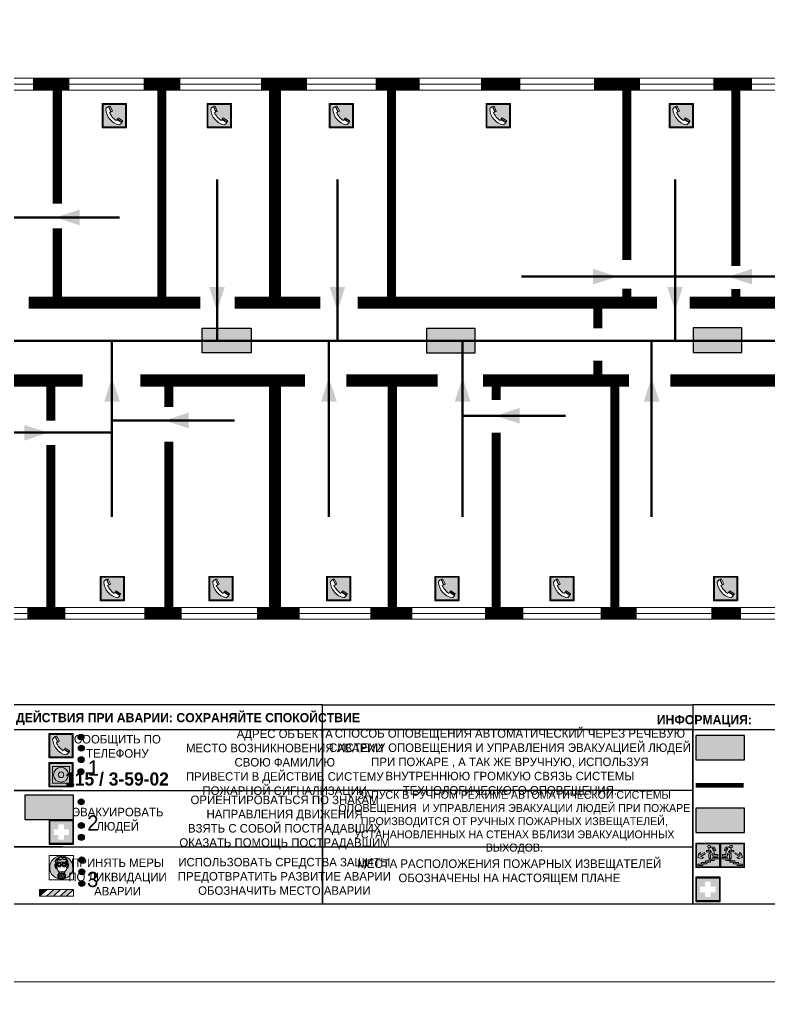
# Model space of a CAD drawing. Header units: millimetres. Extents: x 13114 to 67229, y 22859 to 38520.
# Drawn here: x 25802.7 to 26049, y 35153.2 to 35476.6 of the extents above; entities that cross this region are included whole.
import ezdxf

# ---------------------------------------------------------------- set-up
doc = ezdxf.new("R2010")
doc.units = ezdxf.units.MM
doc.layers.add('План_Штампы', color=7, linetype='Continuous')
doc.styles.add('обычный', font='arial.ttf')

# ---------------------------------------------------------------- blocks, each defined once
blk = doc.blocks.new('A$C38D26F80')
h = blk.add_hatch(color=5)
h.dxf.hatch_style = 1
h.paths.add_polyline_path([(-8.77, -4.48, 1), (-0.19, -4.48, 1)])
h.paths.add_polyline_path([(-6.75, -3.58), (-6.75, -3.31), (-6.62, -3.22), (-6.5, -3.22), (-6.42, -3.3), (-6.39, -3.28), (-6.59, -2.23), (-6.59, -2.01), (-6.38, -1.58), (-4.76, -0.4), (-4.13, -0.79, -0.362848), (-2.1, -2.1, -0.201049), (-2.17, -2.48, 0.085434), (-2.26, -3.13), (-1.9, -3.16), (-2.25, -4.7), (-2.4, -4.59), (-2.43, -4.34), (-2.36, -4.34), (-2.14, -3.34), (-2.47, -3.42), (-2.58, -1.95), (-2.77, -1.58), (-3.58, -1.52), (-3.92, -1.26), (-5.05, -1.73), (-4.87, -1.39), (-5.41, -1.6), (-5.41, -1.46), (-6.13, -1.87), (-6.18, -3.5), (-6.56, -3.47), (-6.37, -4.59), (-6.16, -4.43), (-6.16, -4.66), (-6.36, -4.79), (-6.37, -4.8), (-6.51, -4.76)], flags=16)
h.paths.add_polyline_path([(-6.51, -4.76), (-6.36, -4.79), (-6.37, -4.8)], flags=0)
h.paths.add_polyline_path([(-5.92, -2.34, 0.089508), (-2.67, -2.35), (-2.48, -3.88, -0.268602), (-3.4, -6.18, 0.262449), (-5.2, -6.18, -0.268602), (-6.11, -3.88)], flags=16)
edge = h.paths.add_edge_path(flags=16)
edge.add_ellipse((-5.19, -3.41), major_axis=(0, 0.842), ratio=0.848992, start_angle=0, end_angle=360)
edge = h.paths.add_edge_path(flags=0)
edge.add_ellipse((-5.19, -3.39), major_axis=(0, 0.665), ratio=0.853798, start_angle=0, end_angle=360)
edge = h.paths.add_edge_path(flags=0)
edge.add_ellipse((-5.19, -3.4), major_axis=(0, 0.528), ratio=0.864094, start_angle=0, end_angle=360)
edge = h.paths.add_edge_path(flags=16)
edge.add_ellipse((-3.47, -3.4), major_axis=(0, 0.842), ratio=0.848992, start_angle=0, end_angle=360)
h.paths.add_polyline_path([(-3.13, -6.45), (-3.13, -6.84, 0.383174), (-5.57, -6.85), (-5.57, -6.49, -0.369952)], flags=16)
edge = h.paths.add_edge_path(flags=0)
edge.add_ellipse((-3.47, -3.39), major_axis=(0, 0.665), ratio=0.853798, start_angle=0, end_angle=360)
edge = h.paths.add_edge_path(flags=0)
edge.add_ellipse((-3.47, -3.4), major_axis=(0, 0.528), ratio=0.864094, start_angle=0, end_angle=360)
edge = h.paths.add_edge_path(flags=16)
edge.add_ellipse((-4.34, -7.57), major_axis=(-1.48, 0), ratio=0.744955, start_angle=0, end_angle=360)
h.paths.add_polyline_path([(-5.01, -6.85, -1), (-5.15, -6.85, -1)], flags=0)
h.paths.add_polyline_path([(-5.33, -7.14, -1), (-5.47, -7.14, -1)], flags=0)
h.paths.add_polyline_path([(-4.61, -6.71, -1), (-4.74, -6.71, -1)], flags=16)
h.paths.add_polyline_path([(-5.43, -7.51, -1), (-5.57, -7.51, -1)], flags=0)
h.paths.add_polyline_path([(-4.26, -6.67, -1), (-4.4, -6.67, -1)], flags=16)
h.paths.add_polyline_path([(-4.74, -7.14, -1), (-4.88, -7.14, -1)], flags=0)
h.paths.add_polyline_path([(-4.93, -7.43, -1), (-5.07, -7.43, -1)], flags=0)
h.paths.add_polyline_path([(-4.41, -7.07, -1), (-4.54, -7.07, -1)], flags=0)
h.paths.add_polyline_path([(-5.33, -7.87, -1), (-5.46, -7.87, -1)], flags=0)
h.paths.add_polyline_path([(-3.8, -6.71, -1), (-3.94, -6.71, -1)], flags=16)
h.paths.add_polyline_path([(-4.85, -7.78, -1), (-4.98, -7.78, -1)], flags=0)
h.paths.add_polyline_path([(-3.96, -7.14, -1), (-4.1, -7.14, -1)], flags=0)
h.paths.add_polyline_path([(-4.33, -7.53, -1), (-4.47, -7.53, -1)], flags=0)
h.paths.add_polyline_path([(-5.09, -8.12, -1), (-5.23, -8.12, -1)], flags=0)
h.paths.add_polyline_path([(-3.5, -6.94, -1), (-3.64, -6.94, -1)], flags=0)
h.paths.add_polyline_path([(-4.54, -7.97, -1), (-4.68, -7.97, -1)], flags=0)
h.paths.add_polyline_path([(-3.66, -7.39, -1), (-3.8, -7.39, -1)], flags=0)
h.paths.add_polyline_path([(-4.73, -8.35, -1), (-4.86, -8.35, -1)], flags=0)
h.paths.add_polyline_path([(-4.09, -7.96, -1), (-4.23, -7.96, -1)], flags=0)
h.paths.add_polyline_path([(-3.77, -7.74, -1), (-3.91, -7.74, -1)], flags=0)
h.paths.add_polyline_path([(-3.22, -7.27, -1), (-3.35, -7.27, -1)], flags=0)
h.paths.add_polyline_path([(-4.34, -8.4, -1), (-4.47, -8.4, -1)], flags=0)
h.paths.add_polyline_path([(-3.16, -7.61, -1), (-3.3, -7.61, -1)], flags=0)
h.paths.add_polyline_path([(-3.9, -8.35, -1), (-4.04, -8.35, -1)], flags=0)
h.paths.add_polyline_path([(-3.32, -7.91, -1), (-3.46, -7.91, -1)], flags=0)
h.paths.add_polyline_path([(-3.55, -8.23, -1), (-3.69, -8.23, -1)], flags=0)
at = {"color": 5, "lineweight": 5}
for p, q in [((-4.48, 0), (-8.96, 0)), ((-8.96, 0), (-8.96, -4.48)), ((-4.48, 0), (0, 0)), ((0, 0), (0, -4.48)), ((-6.75, -3.31), (-6.62, -3.22)), ((-6.75, -3.58), (-6.75, -3.31)), ((-6.51, -4.76), (-6.75, -3.58)), ((-6.62, -3.22), (-6.5, -3.22)), ((-6.59, -2.01), (-6.38, -1.58)), ((-6.59, -2.23), (-6.59, -2.01)), ((-6.39, -3.28), (-6.59, -2.23)), ((-6.18, -3.5), (-6.56, -3.47)), ((-6.56, -3.47), (-6.37, -4.59)), ((-6.5, -3.22), (-6.42, -3.3)), ((-6.42, -3.3), (-6.39, -3.28)), ((-6.38, -1.58), (-4.76, -0.4)), ((-6.13, -1.87), (-6.18, -3.5)), ((-5.41, -1.46), (-6.13, -1.87)), ((-5.92, -2.34), (-6.11, -3.88)), ((-4.87, -1.39), (-5.41, -1.6)), ((-5.41, -1.6), (-5.41, -1.46)), ((-3.92, -1.26), (-5.05, -1.73)), ((-5.05, -1.73), (-4.87, -1.39)), ((-4.76, -0.4), (-4.13, -0.79)), ((-3.58, -1.52), (-3.92, -1.26)), ((-2.77, -1.58), (-3.58, -1.52)), ((-2.58, -1.95), (-2.77, -1.58)), ((-2.67, -2.34), (-2.48, -3.88)), ((-2.47, -3.42), (-2.58, -1.95)), ((-2.14, -3.34), (-2.47, -3.42)), ((-2.36, -4.34), (-2.14, -3.34)), ((-1.9, -3.16), (-2.26, -3.13)), ((-2.25, -4.7), (-1.9, -3.16)), ((-8.96, -8.96), (-8.96, -4.48)), ((-6.37, -4.8), (-6.51, -4.76)), ((-6.37, -4.59), (-6.16, -4.43)), ((-6.16, -4.66), (-6.37, -4.8)), ((-6.16, -4.43), (-6.16, -4.66)), ((-5.57, -6.49), (-5.57, -6.85)), ((-3.13, -6.45), (-3.13, -6.84)), ((-2.43, -4.34), (-2.4, -4.59)), ((-2.43, -4.34), (-2.36, -4.34)), ((-2.4, -4.59), (-2.25, -4.7)), ((0, -8.96), (0, -4.48)), ((-4.48, -8.96), (-8.96, -8.96)), ((-4.48, -8.96), (0, -8.96))]:
    blk.add_line(p, q, dxfattribs=at)
at = {"color": 5}
for p, q in [((-6.75, -3.31), (-6.62, -3.22)), ((-6.75, -3.58), (-6.75, -3.31)), ((-6.51, -4.76), (-6.75, -3.58)), ((-6.62, -3.22), (-6.5, -3.22)), ((-6.59, -2.01), (-6.38, -1.58)), ((-6.59, -2.23), (-6.59, -2.01)), ((-6.39, -3.28), (-6.59, -2.23)), ((-6.18, -3.5), (-6.56, -3.47)), ((-6.56, -3.47), (-6.37, -4.59)), ((-6.5, -3.22), (-6.42, -3.3)), ((-6.42, -3.3), (-6.39, -3.28)), ((-6.38, -1.58), (-4.76, -0.4)), ((-6.13, -1.87), (-6.18, -3.5)), ((-5.41, -1.46), (-6.13, -1.87)), ((-4.87, -1.39), (-5.41, -1.6)), ((-5.41, -1.6), (-5.41, -1.46)), ((-3.92, -1.26), (-5.05, -1.73)), ((-5.05, -1.73), (-4.87, -1.39)), ((-4.76, -0.4), (-4.13, -0.79)), ((-3.58, -1.52), (-3.92, -1.26)), ((-2.77, -1.58), (-3.58, -1.52)), ((-2.58, -1.95), (-2.77, -1.58)), ((-2.47, -3.42), (-2.58, -1.95)), ((-2.14, -3.34), (-2.47, -3.42)), ((-2.36, -4.34), (-2.14, -3.34)), ((-2.26, -3.13), (-1.9, -3.16)), ((-1.9, -3.16), (-2.25, -4.7)), ((-6.37, -4.8), (-6.51, -4.76)), ((-6.36, -4.79), (-6.51, -4.76)), ((-6.37, -4.59), (-6.16, -4.43)), ((-6.16, -4.66), (-6.37, -4.8)), ((-6.16, -4.66), (-6.36, -4.79)), ((-6.16, -4.43), (-6.16, -4.66)), ((-2.4, -4.59), (-2.43, -4.34)), ((-2.43, -4.34), (-2.36, -4.34)), ((-2.25, -4.7), (-2.4, -4.59))]:
    blk.add_line(p, q, dxfattribs=at)
at = {"color": 5, "lineweight": 5}
for centre, radius in [((-4.48, -4.48), 4.29), ((-5.4, -7.14), 0.0678), ((-5.08, -6.85), 0.0678), ((-4.81, -7.14), 0.0678), ((-4.67, -6.71), 0.0678), ((-4.47, -7.07), 0.0678), ((-4.33, -6.67), 0.0678), ((-4.03, -7.14), 0.0678), ((-3.87, -6.71), 0.0678), ((-3.57, -6.94), 0.0678), ((-3.28, -7.27), 0.0678), ((-5.5, -7.51), 0.0678), ((-5.4, -7.87), 0.0678), ((-5.16, -8.12), 0.0678), ((-5, -7.43), 0.0678), ((-4.91, -7.78), 0.0678), ((-4.79, -8.35), 0.0678), ((-4.61, -7.97), 0.0678), ((-4.4, -7.53), 0.0678), ((-4.4, -8.4), 0.0678), ((-4.16, -7.96), 0.0678), ((-3.97, -8.35), 0.0678), ((-3.84, -7.74), 0.0678), ((-3.73, -7.39), 0.0678), ((-3.62, -8.23), 0.0678), ((-3.39, -7.91), 0.0678), ((-3.23, -7.61), 0.0678)]:
    blk.add_circle(centre, radius, dxfattribs=at)
for centre, radius, start, end in [((-4.28, 6.66), 9.15, 259.6987, 280.1569), ((-0.47, -3.05), 1.79, 161.5846, 182.4584), ((-2.6, -2.2), 0.513, 326.4781, 11.7739), ((-3.66, -4.24), 2.47, 171.573, 231.7124), ((-4.33, -7.88), 1.87, 50.358, 131.5662), ((-4.34, -8.2), 1.82, 48.4943, 132.3565), ((-4.3, -7.78), 1.83, 60.5889, 119.4111), ((-4.93, -4.24), 2.47, 308.2876, 8.427)]:
    blk.add_arc(centre, radius, start, end, dxfattribs=at)
at = {"color": 5}
for centre, radius, start, end in [((-3.89, -2.66), 1.88, 17.387, 97.1599), ((-0.35, -3.07), 1.91, 162.2553, 181.7878), ((-2.6, -2.2), 0.511, 326.3906, 11.8614)]:
    blk.add_arc(centre, radius, start, end, dxfattribs=at)
at = {"color": 5, "lineweight": 5}
for centre, major_axis, ratio in [((-5.19, -3.41), (0, 0.842), 0.848992), ((-5.19, -3.39), (0, 0.665), 0.853798), ((-5.19, -3.4), (0, 0.528), 0.864094), ((-3.47, -3.4), (0, 0.842), 0.848992), ((-3.47, -3.39), (0, 0.665), 0.853798), ((-3.47, -3.4), (0, 0.528), 0.864094), ((-4.34, -7.57), (-1.48, 0), 0.744955)]:
    blk.add_ellipse(centre, major_axis=major_axis, ratio=ratio, dxfattribs=at)
blk = doc.blocks.new('A$C47DD6509')
at = {"lineweight": 5}
for points in [[(-8.69, 0), (-11.19, 0), (-11.19, -2.22)], [(-4.22, 0), (-6.45, 0), (-8.91, -2.22), (-6.61, -2.22)], [(0, 0), (-2.09, 0), (-4.36, -2.22), (-2.29, -2.22)]]:
    blk.add_hatch(color=242, dxfattribs=at).paths.add_polyline_path(points)
at = {"color": 242, "lineweight": 5}
for p, q in [((-11.19, -2.22), (-8.69, 0)), ((-11.19, -2.22), (-11.19, 0)), ((-11.19, 0), (-8.69, 0)), ((-11.19, 0), (0, 0)), ((-8.91, -2.22), (-6.45, 0)), ((-6.61, -2.22), (-4.22, 0)), ((-4.36, -2.22), (-2.09, 0)), ((-2.29, -2.22), (0, 0)), ((0, 0), (0, -2.22)), ((0, -2.22), (-11.19, -2.22))]:
    blk.add_line(p, q, dxfattribs=at)
blk = doc.blocks.new('A$C32E8229D')
at = {"true_color": 0xffffff}
blk.add_hatch(color=7, dxfattribs=at).paths.add_polyline_path([(0, 0), (0, -8), (16, -8), (16, 0)])
h = blk.add_hatch(color=126)
h.paths.add_polyline_path([(0.2, -0.2), (15.8, -0.2), (15.8, -7.8), (0.2, -7.8)])
h.paths.add_polyline_path([(13.49, -2.05), (12.08, -2.05), (11.37, -2.63, 0.162397), (11.29, -2.84), (11.29, -3.63), (10.35, -3.63), (10.35, -4.05), (11.68, -4.05), (11.68, -3.48), (12.26, -4.28), (11.29, -5.1), (11.29, -6.78), (11.85, -6.78), (11.85, -5.44), (12.8, -4.64), (12.8, -5.94), (14.46, -5.94), (14.46, -5.39), (13.45, -5.39), (13.45, -3.97), (12.46, -2.59), (13.15, -2.59), (13.69, -3.34), (14.18, -3)], flags=16)
h.paths.add_polyline_path([(10.74, -1.82, 1), (11.8, -1.82, 1)], flags=16)
h.paths.add_polyline_path([(9.39, -3.59), (5.99, -3.59), (6.56, -3.03), (5.91, -3.03), (5.1, -3.83), (5.91, -4.64), (6.56, -4.64), (5.99, -4.09), (9.39, -4.09)], flags=16)
h.paths.add_polyline_path([(4.29, -1.08), (1.72, -1.08), (1.72, -6.6), (4.29, -6.6)], flags=16)
at = {"color": 126}
blk.add_lwpolyline([(16, -8), (0, -8), (0, 0), (16, 0)], close=True, dxfattribs=at)
blk = doc.blocks.new('A$C18900ED3')
h = blk.add_hatch(color=126)
h.paths.add_polyline_path([(-0.18, -0.18), (-7.02, -0.18), (-7.02, -7.02), (-0.18, -7.02)])
h.paths.add_polyline_path([(-5.89, -4.46), (-5.89, -2.77), (-4.46, -2.77), (-4.46, -1.31), (-2.77, -1.31), (-2.77, -2.77), (-1.33, -2.77), (-1.33, -4.46), (-2.77, -4.46), (-2.77, -5.89), (-4.46, -5.89), (-4.46, -4.46)], flags=16)
at = {"color": 126}
for p, q in [((-7.2, 0), (-7.2, -7.2)), ((0, 0), (-7.2, 0)), ((0, -7.2), (0, 0)), ((-7.02, -7.02), (-7.02, -0.18)), ((-7.02, -0.18), (-0.18, -0.18)), ((-0.18, -0.18), (-0.18, -7.02)), ((-7.2, -7.2), (0, -7.2)), ((-0.18, -7.02), (-7.02, -7.02))]:
    blk.add_line(p, q, dxfattribs=at)
blk = doc.blocks.new('A$C456E1F9C')
at = {"lineweight": 5}
h = blk.add_hatch(color=242, dxfattribs=at)
h.paths.add_polyline_path([(0.51, -1.47), (0.51, -13.26), (12.29, -13.26), (12.29, -1.47)])
h.paths.add_polyline_path([(5.42, -4.95, -0.254479), (4.78, -5.4), (3.52, -2.53, -0.209735), (4.23, -2.4)], flags=16)
h.paths.add_polyline_path([(8.53, -8.6), (10.87, -10.17), (10.54, -10.76), (8.03, -9.13, -0.192251)], flags=16)
h.paths.add_polyline_path([(4.61, -5.49, 0.005518), (3.87, -5.72, 0.128647), (7.49, -10.01, 0.00809), (7.83, -9.33), (10.47, -10.97, -0.16736), (8.99, -12.25, -0.327862), (1.95, -3.95, -0.166952), (3.36, -2.62)], flags=16)
at = {"color": 242, "lineweight": 5}
for p, q in [((0, -13.77), (0, -0.97)), ((12.8, -0.97), (0, -0.97)), ((4.61, -5.49), (3.36, -2.62)), ((3.52, -2.53), (4.78, -5.4)), ((4.23, -2.4), (5.42, -4.95)), ((12.8, -13.77), (12.8, -0.97)), ((7.83, -9.33), (10.47, -10.97)), ((8.03, -9.13), (10.54, -10.76)), ((10.81, -10.12), (8.53, -8.6)), ((10.54, -10.76), (10.8, -10.3)), ((10.8, -10.3), (10.81, -10.12)), ((0, -13.77), (12.8, -13.77))]:
    blk.add_line(p, q, dxfattribs=at)
blk.add_lwpolyline([(0.51, -1.47), (12.29, -1.47), (12.29, -13.26), (0.51, -13.26)], close=True, dxfattribs=at)
for centre, radius, start, end in [((4.59, -5.34), 2.99, 114.2845, 152.1974), ((11.12, -3.31), 9.19, 183.9915, 256.6009), ((4.02, -3.27), 0.891, 76.3284, 123.7092), ((4.68, -4.59), 0.824, 276.9621, 334.0723), ((14.98, -39.1), 35.17, 107.1487, 108.4135), ((13.86, -0.94), 11.08, 205.5536, 234.8762), ((-13.31, 0.8), 23.44, 332.5487, 334.4027), ((8.94, -9.5), 0.989, 114.4092, 157.9388), ((7.87, -9.46), 3, 291.9291, 329.9329)]:
    blk.add_arc(centre, radius, start, end, dxfattribs=at)
blk = doc.blocks.new('A$C54414219')
at = {"true_color": 0xffffff}
h = blk.add_hatch(color=7, dxfattribs=at)
h.paths.add_polyline_path([(2.39, -9.45), (2.39, -18.3), (11.23, -18.3), (11.23, -9.45)], flags=0)
h.paths.add_polyline_path([(10.71, -13.87, -1), (2.92, -13.87, -1)], flags=0)
h.paths.add_polyline_path([(8.3, -13.87, -1), (5.33, -13.87, -1)], flags=0)
h.paths.add_polyline_path([(0.41, -7.47), (0.41, -20.27), (13.21, -20.27), (13.21, -7.47)])
h.paths.add_polyline_path([(0.92, -19.77), (12.71, -19.77), (12.71, -7.98), (0.92, -7.98)], flags=16)
h.paths.add_polyline_path([(11.23, -9.45), (11.23, -18.3), (2.39, -18.3), (2.39, -9.45)], flags=0)
at = {"lineweight": 5}
h = blk.add_hatch(color=242, dxfattribs=at)
h.paths.add_polyline_path([(12.71, -7.98), (0.92, -7.98), (0.92, -19.77), (12.71, -19.77)])
h.paths.add_polyline_path([(11.23, -18.3), (2.39, -18.3), (2.39, -9.45), (11.23, -9.45)], flags=16)
h.paths.add_polyline_path([(10.71, -13.87, -1), (2.92, -13.87, -1)], flags=0)
h.paths.add_polyline_path([(8.3, -13.87, -1), (5.33, -13.87, -1)], flags=0)
at = {"true_color": 0xffffff}
h = blk.add_hatch(color=7, dxfattribs=at)
h.paths.add_polyline_path([(2.39, -9.45), (2.39, -18.3), (11.23, -18.3), (11.23, -9.45)])
h.paths.add_polyline_path([(10.71, -13.87, -1), (2.92, -13.87, -1)], flags=16)
h.paths.add_polyline_path([(8.3, -13.87, -1), (5.33, -13.87, -1)], flags=0)
at = {"lineweight": 5}
h = blk.add_hatch(color=242, dxfattribs=at)
h.paths.add_polyline_path([(2.92, -13.87, 1), (10.71, -13.87, 1)])
h.paths.add_polyline_path([(8.3, -13.87, -1), (5.33, -13.87, -1)], flags=16)
at = {"color": 242, "lineweight": 5}
for p, q in [((0.41, -20.27), (0.41, -7.47)), ((0.41, -7.47), (13.21, -7.47)), ((0.41, -7.47), (13.21, -7.47)), ((13.21, -20.27), (13.21, -7.47)), ((0.41, -20.27), (13.21, -20.27))]:
    blk.add_line(p, q, dxfattribs=at)
for points in [[(0.92, -7.98), (12.71, -7.98), (12.71, -19.77), (0.92, -19.77)], [(2.39, -9.45), (11.23, -9.45), (11.23, -18.3), (2.39, -18.3)]]:
    blk.add_lwpolyline(points, close=True, dxfattribs=at)
for radius in [3.89, 1.49]:
    blk.add_circle((6.81, -13.87), radius, dxfattribs=at)
blk = doc.blocks.new('A$C7B4425F7')
at = {"true_color": 0xffffff}
blk.add_hatch(color=7, dxfattribs=at).paths.add_polyline_path([(0, 0), (-16, 0), (-16, -8), (0, -8)])
h = blk.add_hatch(color=126)
h.paths.add_polyline_path([(-0.2, -0.2), (-15.8, -0.2), (-15.8, -7.8), (-0.2, -7.8)])
h.paths.add_polyline_path([(-11.76, -2.03), (-11.76, -3.66), (-11.17, -3.66, -0.568275), (-11.17, -6.18), (-12.58, -6.18), (-12.58, -2.03)], flags=16)
h.paths.add_polyline_path([(-13.33, -4.12, -0.495768), (-13.59, -6.18), (-15.03, -6.18), (-15.03, -2.03), (-13.59, -2.03, -0.487973)], flags=16)
h.paths.add_polyline_path([(-10.25, -2.03), (-9.48, -2.03), (-9.48, -6.18), (-10.25, -6.18)], flags=16)
h.paths.add_polyline_path([(-13.84, -3.69), (-14.24, -3.69), (-14.24, -3.03), (-13.9, -3.03, -0.692621)], flags=0)
h.paths.add_polyline_path([(-9.15, -2.03), (-8.4, -2.03), (-8.04, -3.07), (-7.68, -2.03), (-6.93, -2.03), (-7.64, -4.1), (-6.93, -6.18), (-7.68, -6.18), (-8.04, -5.14), (-8.4, -6.18), (-9.15, -6.18), (-8.44, -4.1)], flags=16)
h.paths.add_polyline_path([(-11.76, -4.46), (-11.42, -4.46, -0.692621), (-11.36, -5.12), (-11.76, -5.12)], flags=0)
h.paths.add_polyline_path([(-13.9, -5.2), (-14.24, -5.2), (-14.24, -4.55), (-13.84, -4.55, -0.708038)], flags=0)
edge = h.paths.add_edge_path(flags=16)
edge.add_ellipse((-5.51, -4.08), major_axis=(0, 2.05), ratio=0.586184, start_angle=0, end_angle=360)
edge = h.paths.add_edge_path(flags=0)
edge.add_ellipse((-5.51, -4.08), major_axis=(0, 1.14), ratio=0.454828, start_angle=0, end_angle=360)
h.paths.add_polyline_path([(-4.13, -4.96, 0.377264), (-3.48, -4.52, 0.0555), (-3.16, -2.03), (-1.66, -2.03), (-1.66, -4.96), (-0.96, -4.96), (-0.96, -7.01), (-1.75, -7.01), (-1.75, -6.18), (-3.3, -6.18), (-3.3, -7.02), (-4.13, -7.02)], flags=16)
h.paths.add_polyline_path([(-2.73, -2.91), (-2.28, -2.91), (-2.28, -4.96), (-3.05, -4.96, 0.079136)], flags=0)
at = {"color": 126}
blk.add_lwpolyline([(-16, -8), (0, -8), (0, 0), (-16, 0)], close=True, dxfattribs=at)
blk = doc.blocks.new('вниз 3')
at = {"lineweight": 0, "true_color": 0xffffff}
h = blk.add_hatch(color=7, dxfattribs=at)
h.dxf.hatch_style = 1
h.paths.add_polyline_path([(40997.5, -4475.69), (40997.25, -4475.28), (40995.76, -4476.15), (40995.97, -4475.23), (40995.39, -4475.56), (40995.05, -4476.83), (40996.33, -4477.17), (40996.91, -4476.83), (40996, -4476.55)], flags=0)
h.paths.add_polyline_path([(40999.81, -4473.95), (41000.22, -4473.95), (41000.64, -4474.67), (41001.03, -4474.43), (41000.46, -4473.49), (41000.42, -4473.49), (40999.43, -4473.49), (40998.68, -4473.92), (40998.68, -4474.57), (40997.88, -4474.57), (40997.88, -4475), (40999.14, -4475), (40999.14, -4474.43), (40999.14, -4474.38), (40999.59, -4475.15), (40998.72, -4475.67), (40998.72, -4477.06), (40999.24, -4477.06), (40999.24, -4475.96), (40999.95, -4475.56), (40999.95, -4476.43), (41001.61, -4476.43), (41001.61, -4475.88), (41000.47, -4475.88), (41000.47, -4475.12)], flags=0)
h.paths.add_polyline_path([(40999.2, -4473.24, 1), (40998.35, -4473.24, 1)], flags=0)
h.paths.add_polyline_path([(41000.46, -4477.26), (41001.69, -4477.26), (41001.69, -4476.84), (41000.03, -4476.84), (41000.03, -4477.39), (40998.78, -4477.39), (40998.78, -4477.95), (40997.53, -4477.95), (40997.53, -4478.5), (40996.29, -4478.5), (40996.29, -4479.06), (40995.05, -4479.06), (40995.05, -4479.48), (40995.29, -4479.48), (40996.72, -4479.48), (40996.72, -4478.92), (40997.97, -4478.92), (40997.97, -4478.36), (40999.2, -4478.36), (40999.2, -4477.81), (41000.46, -4477.81)], flags=0)
h.paths.add_polyline_path([(41002.37, -4472.17), (40994.37, -4472.17), (40994.37, -4480.17), (41002.37, -4480.17)])
h.paths.add_polyline_path([(41002.16, -4479.96), (40994.57, -4479.96), (40994.57, -4472.37), (41002.16, -4472.37)], flags=16)
h.paths.add_polyline_path([(41001.61, -4475.88), (41001.61, -4476.43), (40999.95, -4476.43), (40999.95, -4475.56), (40999.24, -4475.96), (40999.24, -4477.06), (40998.72, -4477.06), (40998.72, -4475.67), (40999.59, -4475.15), (40999.14, -4474.38), (40999.14, -4474.43), (40999.14, -4475), (40997.88, -4475), (40997.88, -4474.57), (40998.68, -4474.57), (40998.68, -4473.92), (40999.43, -4473.49), (41000.42, -4473.49), (41000.46, -4473.49), (41001.03, -4474.43), (41000.64, -4474.67), (41000.22, -4473.95), (40999.81, -4473.95), (41000.47, -4475.12), (41000.47, -4475.88)], flags=0)
h.paths.add_polyline_path([(41001.69, -4476.84), (41001.69, -4477.26), (41000.46, -4477.26), (41000.46, -4477.81), (40999.2, -4477.81), (40999.2, -4478.36), (40997.97, -4478.36), (40997.97, -4478.92), (40996.72, -4478.92), (40996.72, -4479.48), (40995.05, -4479.48), (40995.05, -4479.06), (40996.29, -4479.06), (40996.29, -4478.5), (40997.53, -4478.5), (40997.53, -4477.95), (40998.78, -4477.95), (40998.78, -4477.39), (41000.03, -4477.39), (41000.03, -4476.84)], flags=0)
h.paths.add_polyline_path([(40998.35, -4473.24, -1), (40999.2, -4473.24, -1)], flags=0)
h.paths.add_polyline_path([(40997.5, -4475.69), (40996, -4476.55), (40996.91, -4476.83), (40996.33, -4477.17), (40995.05, -4476.83), (40995.39, -4475.56), (40995.97, -4475.23), (40995.76, -4476.15), (40997.25, -4475.28)], flags=0)
at = {"lineweight": 0}
h = blk.add_hatch(color=126, dxfattribs=at)
h.dxf.hatch_style = 1
h.paths.add_polyline_path([(41002.16, -4472.37), (40994.57, -4472.37), (40994.57, -4479.96), (41002.16, -4479.96)])
h.paths.add_polyline_path([(40995.97, -4475.23), (40995.76, -4476.15), (40997.25, -4475.28), (40997.5, -4475.69), (40996, -4476.55), (40996.91, -4476.83), (40996.33, -4477.17), (40995.05, -4476.83), (40995.39, -4475.56)], flags=16)
h.paths.add_polyline_path([(40997.88, -4474.57), (40998.68, -4474.57), (40998.68, -4473.92), (40999.43, -4473.49), (41000.42, -4473.49), (41000.46, -4473.49), (41001.03, -4474.43), (41000.64, -4474.67), (41000.22, -4473.95), (40999.81, -4473.95), (41000.47, -4475.12), (41000.47, -4475.88), (41001.61, -4475.88), (41001.61, -4476.43), (40999.95, -4476.43), (40999.95, -4475.56), (40999.24, -4475.96), (40999.24, -4477.06), (40998.72, -4477.06), (40998.72, -4475.67), (40999.59, -4475.15), (40999.14, -4474.38), (40999.14, -4474.43), (40999.14, -4475), (40997.88, -4475)], flags=16)
h.paths.add_polyline_path([(40998.35, -4473.24, -1), (40999.2, -4473.24, -1)], flags=16)
h.paths.add_polyline_path([(40997.53, -4477.95), (40998.78, -4477.95), (40998.78, -4477.39), (41000.03, -4477.39), (41000.03, -4476.84), (41001.69, -4476.84), (41001.69, -4477.26), (41000.46, -4477.26), (41000.46, -4477.81), (40999.2, -4477.81), (40999.2, -4478.36), (40997.97, -4478.36), (40997.97, -4478.92), (40996.72, -4478.92), (40996.72, -4479.48), (40995.05, -4479.48), (40995.05, -4479.06), (40996.29, -4479.06), (40996.29, -4478.5), (40997.53, -4478.5)], flags=16)
at = {"lineweight": 0, "true_color": 0xffffff}
h = blk.add_hatch(color=7, dxfattribs=at)
h.dxf.hatch_style = 1
h.paths.add_polyline_path([(40999.2, -4473.24, 1), (40998.35, -4473.24, 1)])
h.paths.add_polyline_path([(40999.81, -4473.95), (41000.22, -4473.95), (41000.64, -4474.67), (41001.03, -4474.43), (41000.46, -4473.49), (41000.42, -4473.49), (40999.43, -4473.49), (40998.68, -4473.92), (40998.68, -4474.57), (40997.88, -4474.57), (40997.88, -4475), (40999.14, -4475), (40999.14, -4474.43), (40999.14, -4474.38), (40999.59, -4475.15), (40998.72, -4475.67), (40998.72, -4477.06), (40999.24, -4477.06), (40999.24, -4475.96), (40999.95, -4475.56), (40999.95, -4476.43), (41001.61, -4476.43), (41001.61, -4475.88), (41000.47, -4475.88), (41000.47, -4475.12)])
h.paths.add_polyline_path([(40999.2, -4477.81), (41000.46, -4477.81), (41000.46, -4477.26), (41001.69, -4477.26), (41001.69, -4476.84), (41000.03, -4476.84), (41000.03, -4477.39), (40998.78, -4477.39), (40998.78, -4477.95), (40997.53, -4477.95), (40997.53, -4478.5), (40996.29, -4478.5), (40996.29, -4479.06), (40995.05, -4479.06), (40995.05, -4479.48), (40995.29, -4479.48), (40996.72, -4479.48), (40996.72, -4478.92), (40997.97, -4478.92), (40997.97, -4478.36), (40999.2, -4478.36)])
h.paths.add_polyline_path([(40997.5, -4475.69), (40997.25, -4475.28), (40995.76, -4476.15), (40995.97, -4475.23), (40995.39, -4475.56), (40995.05, -4476.83), (40996.33, -4477.17), (40996.91, -4476.83), (40996, -4476.55)])
at = {"color": 126, "lineweight": 0}
for points in [[(40994.37, -4472.17), (41002.37, -4472.17), (41002.37, -4480.17), (40994.37, -4480.17)], [(40994.57, -4472.37), (41002.16, -4472.37), (41002.16, -4479.96), (40994.57, -4479.96)]]:
    blk.add_lwpolyline(points, close=True, dxfattribs=at)
for points in [[(40995.05, -4476.83), (40995.39, -4475.56), (40995.97, -4475.23), (40995.76, -4476.15), (40997.25, -4475.28), (40997.5, -4475.69), (40996, -4476.55), (40996.91, -4476.83), (40996.33, -4477.17), (40995.05, -4476.83)], [(40999.14, -4474.43), (40999.14, -4475), (40997.88, -4475), (40997.88, -4474.57), (40998.68, -4474.57), (40998.68, -4473.92), (40999.43, -4473.49), (41000.42, -4473.49), (41000.46, -4473.49), (41001.03, -4474.43), (41000.64, -4474.67), (41000.22, -4473.95), (40999.81, -4473.95), (41000.47, -4475.12), (41000.47, -4475.88), (41001.61, -4475.88), (41001.61, -4476.43), (40999.95, -4476.43), (40999.95, -4475.56), (40999.24, -4475.96), (40999.24, -4477.06), (40998.72, -4477.06), (40998.72, -4475.67), (40999.59, -4475.15), (40999.14, -4474.38), (40999.14, -4474.43)], [(40995.29, -4479.48), (40995.05, -4479.48), (40995.05, -4479.06), (40996.29, -4479.06), (40996.29, -4478.5), (40997.53, -4478.5), (40997.53, -4477.95), (40998.78, -4477.95), (40998.78, -4477.39), (41000.03, -4477.39), (41000.03, -4476.84), (41001.69, -4476.84), (41001.69, -4477.26), (41000.46, -4477.26), (41000.46, -4477.81), (40999.2, -4477.81), (40999.2, -4478.36), (40997.97, -4478.36), (40997.97, -4478.92), (40996.72, -4478.92), (40996.72, -4479.48), (40995.05, -4479.48)]]:
    blk.add_lwpolyline(points, dxfattribs=at)
blk.add_circle((40998.77, -4473.24), 0.426, dxfattribs=at)
blk = doc.blocks.new('вниз')
at = {"lineweight": 0, "true_color": 0xffffff}
h = blk.add_hatch(color=7, dxfattribs=at)
h.dxf.hatch_style = 1
h.paths.add_polyline_path([(40994.51, -4472.22), (40986.51, -4472.22), (40986.51, -4480.22), (40994.51, -4480.22)])
h.paths.add_polyline_path([(40994.31, -4472.42), (40994.31, -4480.01), (40986.71, -4480.01), (40986.71, -4472.42)], flags=16)
h.paths.add_polyline_path([(40988.43, -4473.53), (40989.43, -4473.53), (40990.19, -4473.96), (40990.19, -4474.6), (40991, -4474.6), (40991, -4475.06), (40989.73, -4475.06), (40989.73, -4474.46), (40989.3, -4475.18), (40990.17, -4475.7), (40990.17, -4477.11), (40989.63, -4477.11), (40989.63, -4476.01), (40988.94, -4475.59), (40988.94, -4476.46), (40988.94, -4476.46), (40987.47, -4476.46), (40987.26, -4476.46), (40987.26, -4475.92), (40988.4, -4475.92), (40988.4, -4475.2), (40989.1, -4473.99), (40988.66, -4473.99), (40988.24, -4474.7), (40987.86, -4474.47), (40988.41, -4473.56)], flags=0)
h.paths.add_polyline_path([(40990.55, -4473.29, -1), (40989.69, -4473.29, -1)], flags=0)
h.paths.add_polyline_path([(40988.85, -4476.89), (40988.85, -4477.43), (40990.1, -4477.43), (40990.1, -4477.99), (40991.34, -4477.99), (40991.34, -4478.54), (40992.59, -4478.54), (40992.59, -4479.09), (40993.83, -4479.09), (40993.83, -4479.52), (40992.17, -4479.52), (40992.17, -4478.97), (40990.91, -4478.97), (40990.91, -4478.41), (40989.68, -4478.41), (40989.68, -4477.86), (40988.43, -4477.86), (40988.43, -4477.31), (40987.6, -4477.31), (40987.18, -4477.31), (40987.18, -4476.89)], flags=0)
h.paths.add_polyline_path([(40991.61, -4475.33), (40993.12, -4476.2), (40992.9, -4475.27), (40993.48, -4475.6), (40993.83, -4476.88), (40992.56, -4477.22), (40991.97, -4476.88), (40992.9, -4476.61), (40991.38, -4475.74), (40991.58, -4475.39)], flags=0)
h.paths.add_polyline_path([(40990.19, -4473.96), (40989.43, -4473.53), (40988.43, -4473.53), (40988.41, -4473.56), (40987.86, -4474.47), (40988.24, -4474.7), (40988.66, -4473.99), (40989.1, -4473.99), (40988.4, -4475.2), (40988.4, -4475.92), (40987.26, -4475.92), (40987.26, -4476.46), (40987.47, -4476.46), (40988.94, -4476.46), (40988.94, -4476.27), (40988.94, -4475.59), (40989.63, -4476.01), (40989.63, -4477.11), (40990.17, -4477.11), (40990.17, -4475.7), (40989.3, -4475.18), (40989.73, -4474.46), (40989.73, -4475.06), (40991, -4475.06), (40991, -4474.6), (40990.19, -4474.6)], flags=0)
h.paths.add_polyline_path([(40990.55, -4473.29, 1), (40989.69, -4473.29, 1)], flags=0)
h.paths.add_polyline_path([(40991.61, -4475.33), (40991.58, -4475.39), (40991.38, -4475.74), (40992.9, -4476.61), (40991.97, -4476.88), (40992.56, -4477.22), (40993.83, -4476.88), (40993.48, -4475.6), (40992.9, -4475.27), (40993.12, -4476.2)], flags=0)
h.paths.add_polyline_path([(40990.1, -4477.43), (40988.85, -4477.43), (40988.85, -4476.89), (40987.18, -4476.89), (40987.18, -4477.31), (40987.6, -4477.31), (40988.43, -4477.31), (40988.43, -4477.86), (40989.68, -4477.86), (40989.68, -4478.41), (40990.91, -4478.41), (40990.91, -4478.97), (40992.17, -4478.97), (40992.17, -4479.52), (40993.83, -4479.52), (40993.83, -4479.09), (40992.59, -4479.09), (40992.59, -4478.54), (40991.34, -4478.54), (40991.34, -4477.99), (40990.1, -4477.99)], flags=0)
at = {"lineweight": 0}
h = blk.add_hatch(color=126, dxfattribs=at)
h.dxf.hatch_style = 1
h.paths.add_polyline_path([(40994.31, -4472.42), (40986.71, -4472.42), (40986.71, -4480.01), (40994.31, -4480.01)])
h.paths.add_polyline_path([(40988.43, -4473.53), (40989.43, -4473.53), (40990.19, -4473.96), (40990.19, -4474.6), (40991, -4474.6), (40991, -4475.06), (40989.73, -4475.06), (40989.73, -4474.46), (40989.3, -4475.18), (40990.17, -4475.7), (40990.17, -4477.11), (40989.63, -4477.11), (40989.63, -4476.01), (40988.94, -4475.59), (40988.94, -4476.46), (40988.94, -4476.46), (40987.47, -4476.46), (40987.26, -4476.46), (40987.26, -4475.92), (40988.4, -4475.92), (40988.4, -4475.2), (40989.1, -4473.99), (40988.66, -4473.99), (40988.24, -4474.7), (40987.86, -4474.47), (40988.41, -4473.56)], flags=16)
h.paths.add_polyline_path([(40990.55, -4473.29, -1), (40989.69, -4473.29, -1)], flags=16)
h.paths.add_polyline_path([(40988.85, -4476.89), (40988.85, -4477.43), (40990.1, -4477.43), (40990.1, -4477.99), (40991.34, -4477.99), (40991.34, -4478.54), (40992.59, -4478.54), (40992.59, -4479.09), (40993.83, -4479.09), (40993.83, -4479.52), (40992.17, -4479.52), (40992.17, -4478.97), (40990.91, -4478.97), (40990.91, -4478.41), (40989.68, -4478.41), (40989.68, -4477.86), (40988.43, -4477.86), (40988.43, -4477.31), (40987.6, -4477.31), (40987.18, -4477.31), (40987.18, -4476.89)], flags=16)
h.paths.add_polyline_path([(40991.61, -4475.33), (40993.12, -4476.2), (40992.9, -4475.27), (40993.48, -4475.6), (40993.83, -4476.88), (40992.56, -4477.22), (40991.97, -4476.88), (40992.9, -4476.61), (40991.38, -4475.74), (40991.58, -4475.39)], flags=16)
at = {"lineweight": 0, "true_color": 0xffffff}
h = blk.add_hatch(color=7, dxfattribs=at)
h.dxf.hatch_style = 1
h.paths.add_polyline_path([(40989.73, -4474.46), (40989.73, -4475.06), (40991, -4475.06), (40991, -4474.6), (40990.19, -4474.6), (40990.19, -4473.96), (40989.43, -4473.53), (40988.43, -4473.53), (40988.41, -4473.56), (40987.86, -4474.47), (40988.24, -4474.7), (40988.66, -4473.99), (40989.1, -4473.99), (40988.4, -4475.2), (40988.4, -4475.92), (40987.26, -4475.92), (40987.26, -4476.46), (40987.47, -4476.46), (40988.94, -4476.46), (40988.94, -4475.59), (40989.63, -4476.01), (40989.63, -4477.11), (40990.17, -4477.11), (40990.17, -4475.7), (40989.3, -4475.18)])
h.paths.add_polyline_path([(40989.69, -4473.29, 1), (40990.55, -4473.29, 1)])
h.paths.add_polyline_path([(40991.61, -4475.33), (40991.58, -4475.39), (40991.38, -4475.74), (40992.9, -4476.61), (40991.97, -4476.88), (40992.56, -4477.22), (40993.83, -4476.88), (40993.48, -4475.6), (40992.9, -4475.27), (40993.12, -4476.2)])
h.paths.add_polyline_path([(40990.1, -4477.43), (40988.85, -4477.43), (40988.85, -4476.89), (40987.18, -4476.89), (40987.18, -4477.31), (40987.6, -4477.31), (40988.43, -4477.31), (40988.43, -4477.86), (40989.68, -4477.86), (40989.68, -4478.41), (40990.91, -4478.41), (40990.91, -4478.97), (40992.17, -4478.97), (40992.17, -4479.52), (40993.83, -4479.52), (40993.83, -4479.09), (40992.59, -4479.09), (40992.59, -4478.54), (40991.34, -4478.54), (40991.34, -4477.99), (40990.1, -4477.99)])
at = {"color": 126, "lineweight": 0}
for points in [[(40986.51, -4472.22), (40994.51, -4472.22), (40994.51, -4480.22), (40986.51, -4480.22)], [(40986.71, -4472.42), (40994.31, -4472.42), (40994.31, -4480.01), (40986.71, -4480.01)]]:
    blk.add_lwpolyline(points, close=True, dxfattribs=at)
for points in [[(40987.47, -4476.46), (40987.26, -4476.46), (40987.26, -4475.92), (40988.4, -4475.92), (40988.4, -4475.2), (40989.1, -4473.99), (40988.66, -4473.99), (40988.24, -4474.7), (40987.86, -4474.47), (40988.41, -4473.56), (40988.43, -4473.53), (40989.43, -4473.53), (40990.19, -4473.96), (40990.19, -4474.6), (40991, -4474.6), (40991, -4475.06), (40989.73, -4475.06), (40989.73, -4474.46), (40989.3, -4475.18), (40990.17, -4475.7), (40990.17, -4477.11), (40989.63, -4477.11), (40989.63, -4476.01), (40988.94, -4475.59), (40988.94, -4476.46)], [(40991.58, -4475.39), (40991.38, -4475.74), (40992.9, -4476.61), (40991.97, -4476.88), (40992.56, -4477.22), (40993.83, -4476.88), (40993.48, -4475.6), (40992.9, -4475.27), (40993.12, -4476.2), (40991.61, -4475.33), (40991.58, -4475.39)], [(40987.6, -4477.31), (40987.18, -4477.31), (40987.18, -4476.89), (40988.85, -4476.89), (40988.85, -4477.43), (40990.1, -4477.43), (40990.1, -4477.99), (40991.34, -4477.99), (40991.34, -4478.54), (40992.59, -4478.54), (40992.59, -4479.09), (40993.83, -4479.09), (40993.83, -4479.52), (40992.17, -4479.52), (40992.17, -4478.97), (40990.91, -4478.97), (40990.91, -4478.41), (40989.68, -4478.41), (40989.68, -4477.86), (40988.43, -4477.86), (40988.43, -4477.31), (40987.6, -4477.31)], [(40987.47, -4476.46), (40988.94, -4476.46), (40988.94, -4476.27)]]:
    blk.add_lwpolyline(points, dxfattribs=at)
blk.add_circle((40990.12, -4473.29), 0.432, dxfattribs=at)

msp = doc.modelspace()

# ---------------------------------------------------------------- hatches: boundary and pattern name
at = {"lineweight": 0}
h = msp.add_hatch(color=256, dxfattribs=at)
h.dxf.hatch_style = 1
h.paths.add_polyline_path([(25821.9, 35240.97, 1), (25823.83, 35240.97, 1)])
h = msp.add_hatch(color=256, dxfattribs=at)
h.dxf.hatch_style = 1
h.paths.add_polyline_path([(25822.01, 35237.39, 1), (25823.94, 35237.39, 1)])
h = msp.add_hatch(color=256, dxfattribs=at)
h.dxf.hatch_style = 1
h.paths.add_polyline_path([(25821.97, 35233.58, 1), (25823.9, 35233.58, 1)])
h = msp.add_hatch(color=256, dxfattribs=at)
h.dxf.hatch_style = 1
h.paths.add_polyline_path([(25821.88, 35229.65, 1), (25823.82, 35229.65, 1)])
h = msp.add_hatch(color=256, dxfattribs=at)
h.dxf.hatch_style = 1
h.paths.add_polyline_path([(25821.97, 35219.76, 1), (25823.9, 35219.76, 1)])
h = msp.add_hatch(color=256, dxfattribs=at)
h.dxf.hatch_style = 1
h.paths.add_polyline_path([(25822.01, 35211.98, 1), (25823.94, 35211.98, 1)])
h = msp.add_hatch(color=256, dxfattribs=at)
h.dxf.hatch_style = 1
h.paths.add_polyline_path([(25822, 35208.08, 1), (25823.93, 35208.08, 1)])
h = msp.add_hatch(color=256, dxfattribs=at)
h.dxf.hatch_style = 1
h.paths.add_polyline_path([(25822.16, 35200.72, 1), (25824.09, 35200.72, 1)])
h = msp.add_hatch(color=256, dxfattribs=at)
h.dxf.hatch_style = 1
h.paths.add_polyline_path([(25822.15, 35196.78, 1), (25824.09, 35196.78, 1)])
h = msp.add_hatch(color=256, dxfattribs=at)
h.dxf.hatch_style = 1
h.paths.add_polyline_path([(25822.16, 35192.94, 1), (25824.09, 35192.94, 1)])

# ---------------------------------------------------------------- linework, layer by layer
at = {"color": 5, "lineweight": 0}
for points in [[(25589.29, 35160.59), (26189.29, 35160.59), (26189.29, 35555.59), (25589.29, 35555.59)], [(25589.29, 34765.59), (26189.29, 34765.59), (26189.29, 35160.59), (25589.29, 35160.59)]]:
    msp.add_lwpolyline(points, close=True, dxfattribs=at)
at = {"lineweight": 0}
for points in [[(25674.07, 35457.39), (26116.29, 35457.39)], [(25674.29, 35455.48), (26116.51, 35455.48)], [(25673.78, 35453.51), (26116, 35453.51)], [(25684.65, 35283.56), (26142.9, 35283.56)], [(25684.68, 35279.69), (26142.93, 35279.69)], [(25684.74, 35281.63), (26143, 35281.63)]]:
    msp.add_lwpolyline(points, dxfattribs=at)
for points, const_width in [([(25807.04, 35455.48), (25819.08, 35455.48)], 4), ([(25843.47, 35455.48), (25855.51, 35455.48)], 4), ([(25882.06, 35455.48), (25897.18, 35455.48)], 4), ([(25886.63, 35455.48), (25886.63, 35383.69)], 4), ([(25919.72, 35455.48), (25934.13, 35455.48)], 4), ([(25954.25, 35455.48), (25967.24, 35455.48)], 4), ([(25991.38, 35455.48), (26006.54, 35455.48)], 4), ([(26030.68, 35455.48), (26043.36, 35455.48)], 4), ([(25815.08, 35416.2), (25815.08, 35455.05)], 3), ([(25849.41, 35455.48), (25849.41, 35383.69)], 3), ([(25924.9, 35455.48), (25924.9, 35383.69)], 3), ([(26002.24, 35455.48), (26002.24, 35397.76)], 3), ([(26038.06, 35455.48), (26038.06, 35395.77)], 3), ([(25815.08, 35383.69), (25815.08, 35408.15)], 3), ([(26002.24, 35388.27), (26002.24, 35383.69)], 3), ([(26038.06, 35388.19), (26038.06, 35383.69)], 3), ([(25805.64, 35383.69), (25862.11, 35383.69)], 4), ([(25873.36, 35383.69), (25901.48, 35383.69)], 4), ([(25913.81, 35383.69), (26012.14, 35383.69)], 4), ([(26022.89, 35383.69), (26081.03, 35383.69)], 4), ([(25737.39, 35281.63), (25737.39, 35358.15), (25823.41, 35358.15)], 4), ([(25842.36, 35358.15), (25896.42, 35358.15)], 4), ([(25886.63, 35281.63), (25886.63, 35358.15)], 4), ([(25910.01, 35358.15), (25940.05, 35358.15)], 4), ([(25954.91, 35358.15), (26002.97, 35358.15)], 4), ([(26016.57, 35358.15), (26084.2, 35358.15)], 4), ([(25812.94, 35344.96), (25812.94, 35358.32)], 3), ([(25851.7, 35349.41), (25851.7, 35356.76)], 3), ([(25925.16, 35281.63), (25925.16, 35357.73)], 3), ([(25959.28, 35357.96), (25959.28, 35351.72)], 3), ([(25998.3, 35357.73), (25998.3, 35281.52)], 3), ([(25959.28, 35341.02), (25959.28, 35281.74)], 3), ([(25812.94, 35281.63), (25812.94, 35336.95)], 3), ([(25851.7, 35281.63), (25851.7, 35338.06)], 3), ([(25817.69, 35281.63), (25805.19, 35281.63)], 4), ([(25855.95, 35281.63), (25843.65, 35281.63)], 4), ([(25894.77, 35281.63), (25880.74, 35281.63)], 4), ([(25931.79, 35281.63), (25917.98, 35281.63)], 4), ([(25968.17, 35281.63), (25955.63, 35281.63)], 4), ([(26005.5, 35281.63), (25993.58, 35281.63)], 4), ([(26039.69, 35281.63), (26029.97, 35281.63)], 4)]:
    msp.add_lwpolyline(points, dxfattribs=dict(at, const_width=const_width))
at = {"color": 126, "lineweight": 100, "true_color": 0x008754}
for points in [[(25867.58, 35371.18), (25867.58, 35424.18)], [(25907.16, 35371.18), (25907.16, 35424.18)], [(26018.09, 35371.18), (26018.09, 35424.18)], [(25799.7, 35371.18), (25799.7, 35411.67), (25755.63, 35411.67), (25835.47, 35411.67)], [(26018.09, 35392.26), (25967.63, 35392.26)], [(26018.09, 35392.26), (26058.05, 35392.26)], [(25672.53, 35371.18), (26136.08, 35371.18), (26136.08, 35306.84)], [(25833.01, 35371.18), (25833.01, 35313.3)], [(25904.27, 35371.18), (25904.27, 35313.3)], [(25948.21, 35371.18), (25948.21, 35313.3)], [(26010.31, 35371.18), (26010.31, 35313.3)], [(25833.01, 35345.02), (25873.26, 35345.02)], [(25948.21, 35346.56), (25982.04, 35346.56)], [(25786.12, 35341.01), (25833.01, 35341.01)]]:
    msp.add_lwpolyline(points, dxfattribs=at)
at = {"lineweight": 100, "const_width": 3}
for points in [[(25992.71, 35375.3), (25992.71, 35384.64)], [(25992.71, 35357.73), (25992.71, 35364.68)]]:
    msp.add_lwpolyline(points, dxfattribs=at)
for points in [[(25758.42, 35243.51), (25902.19, 35243.51), (25902.19, 35251.56), (25758.42, 35251.56)], [(25902.19, 35251.56), (26023.91, 35251.56), (26023.91, 35186.11), (25902.19, 35186.11)], [(25902.19, 35251.56), (26023.91, 35251.56), (26023.91, 35243.51), (25902.19, 35243.51)], [(26023.91, 35243.51), (26167.67, 35243.51), (26167.67, 35251.56), (26023.91, 35251.56)], [(25758.42, 35243.51), (25902.19, 35243.51), (25902.19, 35186.11), (25758.42, 35186.11)], [(25902.19, 35243.51), (26023.91, 35243.51), (26023.91, 35223.51), (25902.19, 35223.51)], [(26023.91, 35243.51), (26167.67, 35243.51), (26167.67, 35186.11), (26023.91, 35186.11)], [(26023.91, 35223.51), (25902.19, 35223.51), (25902.19, 35204.94), (26023.91, 35204.94)]]:
    msp.add_lwpolyline(points, close=True)
at = {"color": 126, "lineweight": 80, "true_color": 0x008754, "const_width": 1.5}
msp.add_lwpolyline([(26040.66, 35225.13), (26024.86, 35225.13)], dxfattribs=at)
for points in [[(25816.84, 35223.51), (25758.42, 35223.51), (25902.19, 35223.51)], [(25816.84, 35204.94), (25758.42, 35204.94), (25902.19, 35204.94)]]:
    msp.add_lwpolyline(points)
for centre in [(25822.87, 35240.97), (25822.97, 35237.39), (25822.93, 35233.58), (25822.85, 35229.65), (25822.94, 35219.76), (25822.98, 35211.98), (25822.97, 35208.08), (25823.13, 35200.72), (25823.12, 35196.78), (25823.12, 35192.94)]:
    msp.add_circle(centre, 0.966)
at = {"layer": 'План_Штампы', "color": 126, "true_color": 0x008754}
for points in [[(25822.4, 35414.26), (25822.38, 35409.13), (25814.5, 35411.67)], [(25991.13, 35389.67), (25991.14, 35394.8), (25999.02, 35392.26)], [(26043.4, 35394.82), (26043.39, 35389.68), (26035.51, 35392.23)], [(25864.97, 35388.89), (25870.11, 35388.88), (25867.56, 35381)], [(25904.55, 35388.89), (25909.68, 35388.88), (25907.14, 35381)], [(26015.48, 35388.89), (26020.61, 35388.88), (26018.07, 35381)], [(25835.63, 35351.22), (25830.5, 35351.23), (25833.04, 35359.11)], [(25906.89, 35351.22), (25901.76, 35351.23), (25904.3, 35359.11)], [(25950.83, 35351.22), (25945.69, 35351.23), (25948.24, 35359.11)], [(26012.93, 35351.22), (26007.8, 35351.23), (26010.34, 35359.11)], [(25858.22, 35347.59), (25858.21, 35342.45), (25850.33, 35345)], [(25967, 35349.12), (25966.99, 35343.99), (25959.11, 35346.53)], [(25804.25, 35338.4), (25804.26, 35343.54), (25812.14, 35340.99)]]:
    msp.add_solid(points, dxfattribs=at)

# ---------------------------------------------------------------- block references
for name, p, xscale, yscale, zscale in [('A$C456E1F9C', (25829.78, 35449.73), 0.625, 0.625, 0.625), ('A$C456E1F9C', (25864.27, 35449.73), 0.625, 0.625, 0.625), ('A$C456E1F9C', (25904.39, 35449.73), 0.625, 0.625, 0.625), ('A$C456E1F9C', (25955.95, 35449.73), 0.625, 0.625, 0.625), ('A$C456E1F9C', (26016.14, 35449.73), 0.625, 0.625, 0.625), ('A$C456E1F9C', (25829.13, 35294.41), 0.625, 0.625, 0.625), ('A$C456E1F9C', (25864.91, 35294.41), 0.625, 0.625, 0.625), ('A$C456E1F9C', (25903.57, 35294.41), 0.625, 0.625, 0.625), ('A$C456E1F9C', (25939.1, 35294.41), 0.625, 0.625, 0.625), ('A$C456E1F9C', (25976.91, 35294.41), 0.625, 0.625, 0.625), ('A$C456E1F9C', (26030.71, 35294.41), 0.625, 0.625, 0.625), ('A$C456E1F9C', (25812.31, 35242.79), 0.625, 0.625, 0.625), ('A$C54414219', (25812.05, 35237.3), 0.625, 0.625, 0.625), ('A$C18900ED3', (25820.38, 35213.83), 1.111111111007631, 1.111111111007631, 1.111111111007631), ('A$C38D26F80', (25820.4, 35202.16), 0.8928571427240968, 0.8928571427240968, 0.8928571427240968), ('A$C18900ED3', (26032.86, 35195.01), 1.111111111007631, 1.111111111007631, 1.111111111007631)]:
    msp.add_blockref(name, p, dxfattribs=dict(xscale=xscale, yscale=yscale, zscale=zscale))
at = {"xscale": -1}
msp.add_blockref('A$C32E8229D', (25820.38, 35221.98), dxfattribs=at)
at = {"color": 126, "true_color": 0x008754}
for name, p in [('вниз 3', (-14969.51, 39678.33)), ('вниз', (-14953.65, 39678.37))]:
    msp.add_blockref(name, p, dxfattribs=at)
at = {"color": 242, "true_color": 0xc1121c}
msp.add_blockref('A$C47DD6509', (25820.4, 35190.95), dxfattribs=at)
at = {"layer": 'План_Штампы', "color": 126, "true_color": 0x008754, "xscale": 1.012510887696, "yscale": 1.012510887696, "zscale": 1.012510887696, "rotation": 359.9978653237145}
msp.add_blockref('A$C32E8229D', (25862.63, 35375.27), dxfattribs=at)
at = {"layer": 'План_Штампы', "color": 126, "true_color": 0x008754, "xscale": -1}
for p in [(25952.35, 35375.17), (26039.97, 35375.38), (26040.86, 35217.67)]:
    msp.add_blockref('A$C32E8229D', p, dxfattribs=at)
at = {"layer": 'План_Штампы'}
msp.add_blockref('A$C7B4425F7', (26040.86, 35241.5), dxfattribs=at)

# ---------------------------------------------------------------- texts
at = {"lineweight": 0, "attachment_point": 5, "style": 'обычный'}
for s, insert, char_height, width in [('{\\fProxima Nova Rg|b1|i0|c204|p2;ДЕЙСТВИЯ ПРИ АВАРИИ: СОХРАНЯЙТЕ СПОКОЙСТВИЕ\\H1.6644x; }', (25858.03, 35246.96), 3, 175.1736), ('{\\fProxima Nova Rg|b1|i0|c204|p2;ИНФОРМАЦИЯ:\\H1.1997x; }', (26027.71, 35246.29), 3, 175.1736), ('{\\fProxima Nova Rg|b0|i0|c204|p2;СПОСОБ ОПОВЕЩЕНИЯ АВТОМАТИЧЕСКИЙ ЧЕРЕЗ РЕЧЕВУЮ СИСТЕМУ ОПОВЕЩЕНИЯ И УПРАВЛЕНИЯ ЭВАКУАЦИЕЙ ЛЮДЕЙ ПРИ ПОЖАРЕ , А ТАК ЖЕ ВРУЧНУЮ, ИСПОЛЬЗУЯ ВНУТРЕННЮЮ ГРОМКУЮ СВЯЗЬ СИСТЕМЫ ТЕХНОЛОГИЧЕСКОГО ОПОВЕЩЕНИЯ.}', (25963.81, 35232.46), 2.8, 118.5618), ('{\\fProxima Nova Rg|b0|i0|c204|p2;СООБЩИТЬ ПО \\PТЕЛЕФОНУ}', (25834.81, 35237.96), 2.8, 126.6484), ('\\pi-8.4,l8.4,t8.4;{\\fProxima Nova Rg|b0|i0|c204|p2;АДРЕС ОБЪЕКТА\\PМЕСТО ВОЗНИКНОВЕНИЯ АВАРИИ\\PСВОЮ ФАМИЛИЮ\\PПРИВЕСТИ В ДЕЙСТВИЕ СИСТЕМУ \\PПОЖАРНОЙ СИГНАЛИЗАЦИИ}', (25889.82, 35232.34), 2.8, 126.6484), ('{\\fProxima Nova Rg|b0|i0|c204|p2;1\\H1.1667x; }', (25826.91, 35230.89), 5, 126.6484), ('{\\fProxima Nova Rg|b1|i0|c0|p2;\\H1.0714x;115 / 3-59-02\\H1.2822x; }', (25834.69, 35227.18), 4, 126.6484), ('\\pi-8.4,l8.4,t8.4;{\\fProxima Nova Rg|b0|i0|c204|p2;ОРИЕНТИРОВАТЬСЯ ПО ЗНАКАМ \\PНАПРАВЛЕНИЯ ДВИЖЕНИЯ\\PВЗЯТЬ С СОБОЙ ПОСТРАДАВШИХ\\PОКАЗАТЬ ПОМОЩЬ ПОСТРАДАВШИМ}', (25889.75, 35212.98), 2.8, 126.6484), ('{\\fProxima Nova Rg|b0|i0|c204|p2;\\P\\pt7.8;ЗАПУСК В РУЧНОМ РЕЖИМЕ АВТОМАТИЧЕСКОЙ СИСТЕМЫ ОПОВЕЩЕНИЯ  И УПРАВЛЕНИЯ ЭВАКУАЦИИ ЛЮДЕЙ ПРИ ПОЖАРЕ ПРОИЗВОДИТСЯ ОТ РУЧНЫХ ПОЖАРНЫХ ИЗВЕЩАТЕЛЕЙ, УСТАНАНОВЛЕННЫХ НА СТЕНАХ ВБЛИЗИ ЭВАКУАЦИОННЫХ ВЫХОДОВ. }', (25965.26, 35215.18), 2.6, 121.7868), ('{\\fProxima Nova Rg|b0|i0|c204|p2;ЭВАКУИРОВАТЬ \\PЛЮДЕЙ}', (25834.91, 35213.64), 2.8, 126.6484), ('{\\fProxima Nova Rg|b0|i0|c204|p2;2\\H1.1967x; }', (25826.76, 35212.81), 5, 126.6484), ('\\pt8.4;{\\fProxima Nova Rg|b0|i0|c204|p2;\\PМЕСТА РАСПОЛОЖЕНИЯ ПОЖАРНЫХ ИЗВЕЩАТЕЛЕЙ ОБОЗНАЧЕНЫ НА НАСТОЯЩЕМ ПЛАНЕ}', (25963.62, 35199.03), 2.8, 118.5618), ('{\\fProxima Nova Rg|b0|i0|c204|p2;ПРИНЯТЬ МЕРЫ \\PПО ЛИКВИДАЦИИ \\PАВАРИИ}', (25834.87, 35195.06), 2.8, 126.6484), ('\\pi-8.4,l8.4,t8.4;{\\fProxima Nova Rg|b0|i0|c204|p2;ИСПОЛЬЗОВАТЬ СРЕДСТВА ЗАЩИТЫ \\PПРЕДОТВРАТИТЬ РАЗВИТИЕ АВАРИИ\\PОБОЗНАЧИТЬ МЕСТО АВАРИИ}', (25889.69, 35195.25), 2.8, 126.6484), ('{\\fProxima Nova Rg|b0|i0|c204|p2;3\\H1.1967x; }', (25826.7, 35194.23), 5, 126.6484)]:
    msp.add_mtext(s, dxfattribs=dict(at, insert=insert, char_height=char_height, width=width))

doc.saveas('drawing.dxf')
